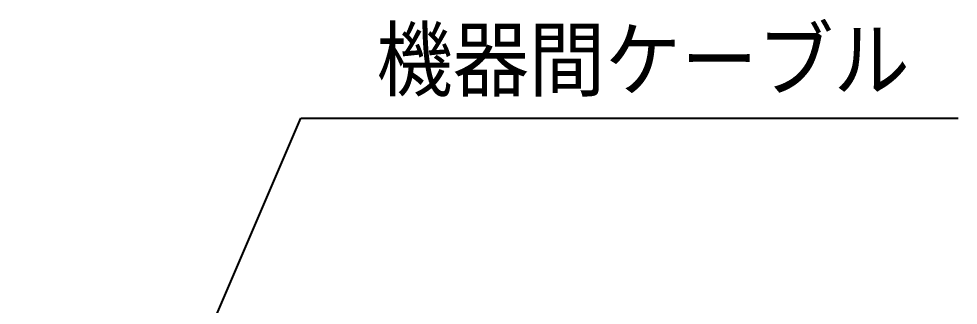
# Model space of a CAD drawing. Extents: x -7647 to -3756, y -5015 to -2358.
# Drawn here: x -4190.3 to -3756.2, y -4232.5 to -4100 of the extents above; entities that cross this region are included whole.
import ezdxf

# ---------------------------------------------------------------- set-up
doc = ezdxf.new("R2010")
doc.units = 0
doc.header["$LTSCALE"] = 4
doc.header["$MEASUREMENT"] = 0
doc.layers.get('0').update_dxf_attribs({"linetype": 'CONTINUOUS'})
doc.layers.add('02', color=5, linetype='CONTINUOUS')
doc.styles.add('BIGFONT', font='ROMANS.SHX', dxfattribs={"bigfont": 'bigfont'})
doc.dimstyles.new('L-IN', dxfattribs={"dimscale": 10, "dimtxt": 3.2, "dimasz": 2.5, "dimexe": 1, "dimexo": 1, "dimgap": 1, "dimtad": 1, "dimdec": 0, "dimtxsty": 'BIGFONT', "dimblk": 'YA-IN', "dimblk1": 'OPEN', "dimblk2": 'OPEN', "dimsah": 1, "dimcen": 0, "dimclrd": 256, "dimclre": 256, "dimclrt": 256, "dimazin": 3, "dimtp": 0.1, "dimtm": 0.2, "dimtfac": 0.625, "dimtdec": 0, "dimtmove": 0, "dimatfit": 3, "dimtolj": 1})

# ---------------------------------------------------------------- blocks, each defined once
blk = doc.blocks.new('YA-IN')
at = {"color": 0, "linetype": 'BYBLOCK'}
for p, q in [((0, 0), (-1, 0.167)), ((-1, -0.167), (0, 0)), ((0, 0), (-1, 0))]:
    blk.add_line(p, q, dxfattribs=at)

msp = doc.modelspace()

# ---------------------------------------------------------------- texts
at = {"layer": '02', "insert": (-4025, -4120), "char_height": 32, "attachment_point": 4, "style": 'BIGFONT'}
msp.add_mtext('\\A1;機器間ケーブル', dxfattribs=at)

# ---------------------------------------------------------------- leaders
at = {"layer": '02', "annotation_type": 0, "has_hookline": 1, "hookline_direction": 0, "text_width": 268.8}
msp.add_leader([(-4190.31335, -4450.46312), (-4060, -4146), (-4035, -4146)], dimstyle='L-IN', dxfattribs=at)

doc.saveas('drawing.dxf')
